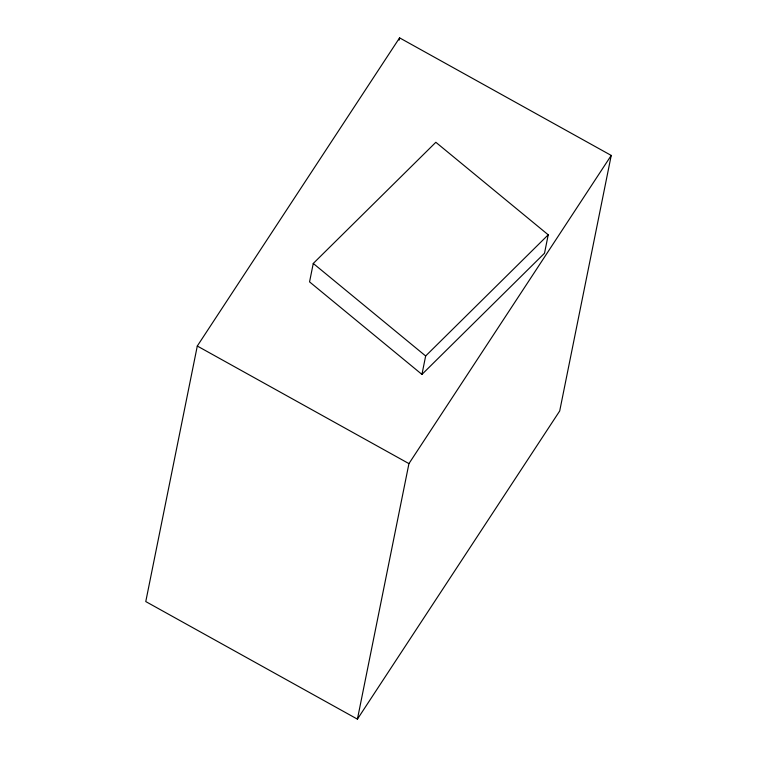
<?xml version="1.0" encoding="UTF-8"?>
<svg xmlns="http://www.w3.org/2000/svg" width="757" height="757" viewBox="0 0 757 757"><rect width="100%" height="100%" fill="white"/><g stroke="black" fill="none" stroke-linecap="round" stroke-linejoin="round"><path stroke-width="1.14" d="M197.293 346.034L145.77 601.569L357.418 719.15L559.707 410.966L611.23 155.431L399.582 37.85L197.293 346.034L408.941 463.615L357.418 719.15M313.266 263.455L309.556 281.888L421.942 374.412L544.51 253.245L548.229 234.812L435.843 142.288L313.266 263.455L425.652 355.979L421.942 374.412M399.119 40.159L399.582 37.85M408.941 463.615L611.23 155.431M425.652 355.979L548.229 234.812"/></g></svg>
